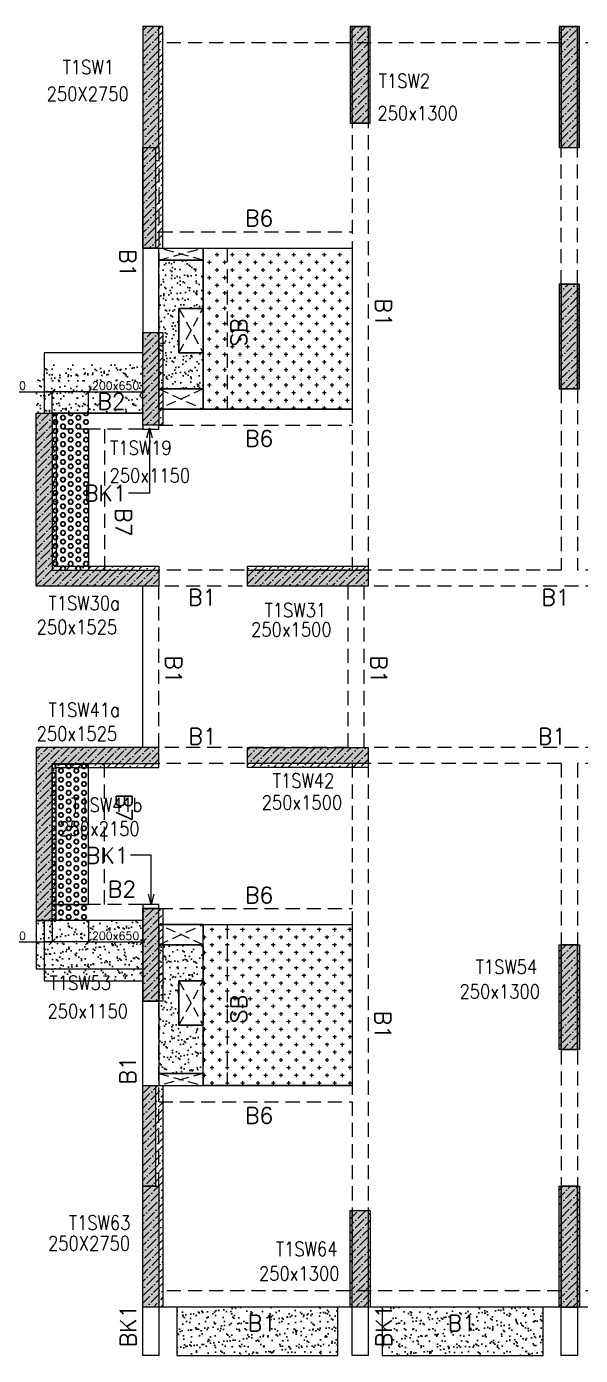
# Model space of a CAD drawing. Header units: millimetres. Extents: x 1078357 to 2594950, y -5122486 to -4636555.
# Drawn here: x 1105135 to 1112016, y -4672491 to -4655991 of the extents above; entities that cross this region are included whole.
import ezdxf

# ---------------------------------------------------------------- set-up
doc = ezdxf.new("R2010")
doc.units = ezdxf.units.MM
doc.header["$PDMODE"] = 35
for name, pattern in [('CONTINOUS', [0]), ('HIDDEN', [0.375, 0.25, -0.125]), ('New Retail block$0$CONTINOUS', [0])]:
    doc.linetypes.add(name, pattern=pattern)
doc.layers.get('0').update_dxf_attribs({"lineweight": 0})
doc.layers.get('Defpoints').update_dxf_attribs({"lineweight": 0})
for name, color, linetype in [('B-200x325', 201, 'HIDDEN'), ('B-200x400', 44, 'HIDDEN'), ('DROP SLAB', 8, 'Continuous'), ('S-BEAM', 3, 'HIDDEN'), ('S-BEAM NO.', 6, 'Continuous'), ('S-COLUM_STOP', 12, 'Continuous'), ('S-COLUMN', 1, 'Continuous'), ('S-CUTOUT', 8, 'HIDDEN'), ('S-SLAB-PROJECTION', 54, 'New Retail block$0$CONTINOUS'), ('SLAB FOLD', 8, 'Continuous')]:
    doc.layers.add(name, color=color, linetype=linetype)
for name, color, linetype, lineweight in [('COL. NO.', 30, 'Continuous', 25), ('COL. SIZE', 7, 'Continuous', 25), ('DIM', 9, 'Continuous', 25), ('HATCH', 8, 'Continuous', 30)]:
    doc.layers.add(name, color=color, linetype=linetype, lineweight=lineweight)
doc.styles.add('Roman', font='romans')
doc.styles.add('ROMANS', font='romans.shx', dxfattribs={"width": 0.85})
doc.dimstyles.new('HARESH', dxfattribs={"dimtxt": 150, "dimasz": 75, "dimexe": 0, "dimexo": 0, "dimgap": 25, "dimtad": 1, "dimdec": 0, "dimdsep": 46, "dimtxsty": 'Roman', "dimblk": 'OBLIQUE', "dimcen": 225, "dimdle": 25, "dimclrd": 2, "dimclre": 2, "dimclrt": 7, "dimadec": 8, "dimazin": 1, "dimtfac": 1, "dimtdec": 0, "dimtmove": 0, "dimatfit": 0, "dimfxl": 1, "dimlwd": -1, "dimlwe": -1, "dimarcsym": 0})
pattern_1 = [(45, (903512.135, -4613405.35), (33.67596, 123.478522), [158.75, -31.75, 0, -31.75])]
pattern_2 = [(45, (903512.135, -4613405.35), (33.67596, 123.478522), [158.75, -31.75, 0, -31.75])]
pattern_3 = [(37.47015413, (-3915054.63, 18699617.45), (-4.72361136, 146.8264517), [0, -115.824, 0, -129.54, 0, -123.825]), (7.4701541, (-3915054.63, 18699617.45), (134.9689868, 214.9772528), [0, -62.484, 0, -104.394, 0, -40.005]), (327.4701541, (-3915148.35, 18699617.5), (237.2979035, 0.3075449), [0, -38.1, 0, -137.16, 0, -179.07]), (317.4701541, (-3915148.35, 18699617.5), (229.1017424, 66.759465), [0, -19.05, 0, -89.916, 0, -102.87])]

# ---------------------------------------------------------------- blocks, each defined once
blk = doc.blocks.new('_Oblique')
at = {"color": 0, "linetype": 'ByBlock', "lineweight": -2}
blk.add_line((-0.5, -0.5), (0.5, 0.5), dxfattribs=at)
blk = doc.blocks.new('*D1383')
at = {"layer": 'Defpoints', "color": 0, "ltscale": 700, "transparency": 16777216}
for p in [(1105454, -4660525), (1105454, -4660791, 0), (1105904, -4660791, 0)]:
    blk.add_point(p, dxfattribs=at)
at = {"layer": 'DIM', "color": 2, "ltscale": 700, "transparency": 16777216}
for p, q in [((1104497, -4660525), (1105454, -4660525)), ((1105454, -4660525), (1105379, -4660525)), ((1105454, -4660791), (1105454, -4660525)), ((1105904, -4660525), (1105454, -4660525)), ((1105904, -4660525), (1105454, -4660525)), ((1105904, -4660791), (1105904, -4660525)), ((1105904, -4660525), (1105979, -4660525))]:
    blk.add_line(p, q, dxfattribs=at)
at = {"layer": 'DIM', "color": 2, "ltscale": 700, "transparency": 16777216, "xscale": 75, "yscale": 75, "zscale": 75}
blk.add_blockref('_Oblique', (1105454, -4660525), dxfattribs=at)
at = {"layer": 'DIM', "color": 2, "ltscale": 700, "transparency": 16777216, "xscale": 75, "yscale": 75, "zscale": 75, "rotation": 180}
blk.add_blockref('_Oblique', (1105904, -4660525), dxfattribs=at)
at = {"layer": 'DIM', "color": 7, "ltscale": 700, "transparency": 16777216, "insert": (1104834, -4660450), "char_height": 150, "attachment_point": 5, "style": 'Roman'}
blk.add_mtext('{\\H0.666667x;200x400}', dxfattribs=at)
blk = doc.blocks.new('*D1384')
at = {"layer": 'Defpoints', "color": 0, "ltscale": 700, "transparency": 16777216}
for p in [(1106579, -4660525), (1105904, -4660791), (1106579, -4660791, 0)]:
    blk.add_point(p, dxfattribs=at)
at = {"layer": 'DIM', "color": 2, "ltscale": 700, "transparency": 16777216}
for p, q in [((1105879, -4660525), (1106604, -4660525)), ((1105904, -4660791), (1105904, -4660525)), ((1106579, -4660791), (1106579, -4660525))]:
    blk.add_line(p, q, dxfattribs=at)
at = {"layer": 'DIM', "color": 2, "ltscale": 700, "transparency": 16777216, "xscale": 75, "yscale": 75, "zscale": 75, "rotation": 180}
blk.add_blockref('_Oblique', (1105904, -4660525), dxfattribs=at)
at = {"layer": 'DIM', "color": 2, "ltscale": 700, "transparency": 16777216, "xscale": 75, "yscale": 75, "zscale": 75}
blk.add_blockref('_Oblique', (1106579, -4660525), dxfattribs=at)
at = {"layer": 'DIM', "color": 7, "ltscale": 700, "transparency": 16777216, "insert": (1106241, -4660450), "char_height": 150, "attachment_point": 5, "style": 'Roman'}
blk.add_mtext('{\\H0.666667x;200x650}', dxfattribs=at)
blk = doc.blocks.new('*D1387')
at = {"layer": 'Defpoints', "color": 0, "ltscale": 700, "transparency": 16777216}
for p in [(1105454, -4667091, 0), (1105904, -4667091, 0), (1105454, -4667357)]:
    blk.add_point(p, dxfattribs=at)
at = {"layer": 'DIM', "color": 2, "ltscale": 700, "transparency": 16777216}
for p, q in [((1105454, -4667091), (1105454, -4667357)), ((1105904, -4667091), (1105904, -4667357)), ((1104497, -4667357), (1105454, -4667357)), ((1105454, -4667357), (1105379, -4667357)), ((1105904, -4667357), (1105454, -4667357)), ((1105904, -4667357), (1105454, -4667357)), ((1105904, -4667357), (1105979, -4667357))]:
    blk.add_line(p, q, dxfattribs=at)
at = {"layer": 'DIM', "color": 2, "ltscale": 700, "transparency": 16777216, "xscale": 75, "yscale": 75, "zscale": 75}
blk.add_blockref('_Oblique', (1105454, -4667357), dxfattribs=at)
at = {"layer": 'DIM', "color": 2, "ltscale": 700, "transparency": 16777216, "xscale": 75, "yscale": 75, "zscale": 75, "rotation": 180}
blk.add_blockref('_Oblique', (1105904, -4667357), dxfattribs=at)
at = {"layer": 'DIM', "color": 7, "ltscale": 700, "transparency": 16777216, "insert": (1104834, -4667282), "char_height": 150, "attachment_point": 5, "style": 'Roman'}
blk.add_mtext('{\\H0.666667x;200x400}', dxfattribs=at)
blk = doc.blocks.new('*D1388')
at = {"layer": 'Defpoints', "color": 0, "ltscale": 700, "transparency": 16777216}
for p in [(1105904, -4667091), (1106579, -4667091, 0), (1106579, -4667357)]:
    blk.add_point(p, dxfattribs=at)
at = {"layer": 'DIM', "color": 2, "ltscale": 700, "transparency": 16777216}
for p, q in [((1105904, -4667091), (1105904, -4667357)), ((1106579, -4667091), (1106579, -4667357)), ((1105879, -4667357), (1106604, -4667357))]:
    blk.add_line(p, q, dxfattribs=at)
at = {"layer": 'DIM', "color": 2, "ltscale": 700, "transparency": 16777216, "xscale": 75, "yscale": 75, "zscale": 75, "rotation": 180}
blk.add_blockref('_Oblique', (1105904, -4667357), dxfattribs=at)
at = {"layer": 'DIM', "color": 2, "ltscale": 700, "transparency": 16777216, "xscale": 75, "yscale": 75, "zscale": 75}
blk.add_blockref('_Oblique', (1106579, -4667357), dxfattribs=at)
at = {"layer": 'DIM', "color": 7, "ltscale": 700, "transparency": 16777216, "insert": (1106241, -4667282), "char_height": 150, "attachment_point": 5, "style": 'Roman'}
blk.add_mtext('{\\H0.666667x;200x650}', dxfattribs=at)

msp = doc.modelspace()

# ---------------------------------------------------------------- hatches: boundary and pattern name
at = {"layer": 'DROP SLAB'}
h = msp.add_hatch(dxfattribs=at)
h.set_pattern_fill('CROSS', color=8, scale=15, angle=180)
h.set_pattern_definition([(180, (1067042.99, -4435843.52), (-95.25, -95.25), [47.625, -142.875]), (270, (1067019.18, -4435819.71), (95.25, -95.25), [47.625, -142.875])])
h.paths.add_polyline_path([(1107328.4, -4658741.3), (1109178.3, -4658741.4), (1109178.3, -4660741.2), (1107328.4, -4660741.1)])
h = msp.add_hatch(dxfattribs=at)
h.set_pattern_fill('CROSS', color=8, scale=15, angle=0.03079)
h.set_pattern_definition([(180.03079016, (-13130085.53, 56221907.105), (-95.19879988, -95.30117261), [47.625, -142.875]), (270.03079016, (-13130109.35, 56221930.905), (95.30117261, -95.19879988), [47.625, -142.875])])
h.paths.add_polyline_path([(1107328.4, -4667141.1), (1109178.3, -4667141.1), (1109178.3, -4669140.9), (1107328.4, -4669140.9)])
at = {"layer": 'HATCH'}
h = msp.add_hatch(dxfattribs=at)
h.set_pattern_fill('AR-SAND', color=8, scale=3, angle=179.97015)
h.set_pattern_definition(pattern_3)
h.paths.add_polyline_path([(1106778.3, -4658891.2), (1107328.3, -4658891.2), (1107328.3, -4659491.2), (1107028.4, -4659491.2), (1107028.4, -4660041.2), (1107328.3, -4660041.1), (1107328.3, -4660491.2), (1106778.4, -4660491.2)])
h = msp.add_hatch(dxfattribs=at)
h.set_pattern_fill('AR-SAND', color=8, scale=3, angle=179.97015)
h.set_pattern_definition([(37.4701541, (-2817829.91, 14015598.26), (-4.72361136, 146.8264517), [0, -115.824, 0, -129.54, 0, -123.825]), (7.4701541, (-2817829.91, 14015598.26), (134.9689868, 214.9772528), [0, -62.484, 0, -104.394, 0, -40.005]), (327.4701541, (-2817923.64, 14015598.31), (237.2979035, 0.3075449), [0, -38.1, 0, -137.16, 0, -179.07]), (317.4701541, (-2817923.64, 14015598.3), (229.1017424, 66.759465), [0, -19.05, 0, -89.916, 0, -102.87])])
h.paths.add_polyline_path([(1106578.3, -4660191.2), (1105253.4, -4660191.2), (1105253.4, -4660791.2), (1106578.3, -4660791.2)])
at = {"layer": 'HATCH', "ltscale": 1000}
h = msp.add_hatch(dxfattribs=at)
h.set_pattern_fill('HEX', color=8, scale=10, angle=180)
h.set_pattern_definition([(180, (2206503.235, -9158005.36), (-7e-15, -54.99261315), [31.75, -63.5]), (300, (2206503.235, -9158005.36), (47.625, 27.4963066), [31.75, -63.5]), (240, (2206471.485, -9158005.36), (47.625, -27.4963066), [31.75, -63.5])])
h.paths.add_polyline_path([(1105903.5, -4662730.5), (1105453.5, -4662730.5), (1105453.5, -4660791.2), (1105903.5, -4660791.2)])
h = msp.add_hatch(dxfattribs=at)
h.set_pattern_fill('HEX', color=8, scale=10, angle=180)
h.set_pattern_definition([(180, (-1085170.91, 4894052.203), (-7e-15, -54.99261315), [31.75, -63.5]), (300, (-1085170.91, 4894052.203), (47.625, 27.49630658), [31.75, -63.5]), (240, (-1085202.66, 4894052.203), (47.625, -27.49630658), [31.75, -63.5])])
h.paths.add_polyline_path([(1105903.5, -4665151.8), (1105453.5, -4665151.8), (1105453.5, -4667091), (1105903.5, -4667091)])
at = {"layer": 'HATCH'}
h = msp.add_hatch(dxfattribs=at)
h.set_pattern_fill('AR-SAND', color=8, scale=3, angle=179.97015)
h.set_pattern_definition([(37.4701541, (-2819054.91, 14015598.26), (-4.72361136, 146.8264517), [0, -115.824, 0, -129.54, 0, -123.825]), (7.4701541, (-2819054.91, 14015598.26), (134.9689868, 214.9772528), [0, -62.484, 0, -104.394, 0, -40.005]), (327.4701541, (-2819148.64, 14015598.31), (237.2979035, 0.3075449), [0, -38.1, 0, -137.16, 0, -179.07]), (317.4701541, (-2819148.64, 14015598.3), (229.1017424, 66.759465), [0, -19.05, 0, -89.916, 0, -102.87])])
h.paths.add_polyline_path([(1106578.3, -4667091), (1105253.4, -4667091), (1105253.4, -4667691.2), (1106578.3, -4667691.2)])
h = msp.add_hatch(dxfattribs=at)
h.set_pattern_fill('AR-SAND', color=8, scale=3, angle=179.97015)
h.set_pattern_definition([(37.4701541, (-2819054.59, 14015598.24), (-4.72361136, 146.8264517), [0, -115.824, 0, -129.54, 0, -123.825]), (7.4701541, (-2819054.59, 14015598.24), (134.9689868, 214.9772528), [0, -62.484, 0, -104.394, 0, -40.005]), (327.4701541, (-2819148.32, 14015598.29), (237.2979035, 0.3075449), [0, -38.1, 0, -137.16, 0, -179.07]), (317.4701541, (-2819148.32, 14015598.3), (229.1017424, 66.759465), [0, -19.05, 0, -89.916, 0, -102.87])])
h.paths.add_polyline_path([(1106578.7, -4667091.1), (1105353.4, -4667091.1), (1105353.4, -4667841.1), (1106578.7, -4667841.1)])
h = msp.add_hatch(dxfattribs=at)
h.set_pattern_fill('AR-SAND', color=8, scale=3, angle=180.02985)
h.set_pattern_definition(pattern_3)
h.paths.add_polyline_path([(1106778.3, -4668991.2), (1107328.3, -4668991.2), (1107328.3, -4668391.1), (1107028.4, -4668391.1), (1107028.4, -4667841.2), (1107328.3, -4667841.2), (1107328.3, -4667391.2), (1106778.4, -4667391.2)])
h = msp.add_hatch(dxfattribs=at)
h.set_pattern_fill('AR-SAND', color=8, scale=3, angle=179.97015)
h.set_pattern_definition([(37.47015413, (-3908529.63, 18699617.45), (-4.72361136, 146.8264517), [0, -115.824, 0, -129.54, 0, -123.825]), (7.4701541, (-3908529.63, 18699617.45), (134.9689868, 214.9772528), [0, -62.484, 0, -104.394, 0, -40.005]), (327.4701541, (-3908623.35, 18699617.5), (237.2979035, 0.3075449), [0, -38.1, 0, -137.16, 0, -179.07]), (317.4701541, (-3908623.35, 18699617.5), (229.1017424, 66.759465), [0, -19.05, 0, -89.916, 0, -102.87])])
h.paths.add_polyline_path([(1109003.3, -4671891.2), (1107003.3, -4671891.2), (1107003.3, -4672491.2), (1109003.3, -4672491.2)])
h = msp.add_hatch(dxfattribs=at)
h.set_pattern_fill('AR-SAND', color=8, scale=3, angle=179.97015)
h.set_pattern_definition([(37.47015413, (-3911079.63, 18699617.45), (-4.72361136, 146.8264517), [0, -115.824, 0, -129.54, 0, -123.825]), (7.4701541, (-3911079.63, 18699617.45), (134.9689868, 214.9772528), [0, -62.484, 0, -104.394, 0, -40.005]), (327.4701541, (-3911173.35, 18699617.5), (237.2979035, 0.3075449), [0, -38.1, 0, -137.16, 0, -179.07]), (317.4701541, (-3911173.35, 18699617.5), (229.1017424, 66.759465), [0, -19.05, 0, -89.916, 0, -102.87])])
h.paths.add_polyline_path([(1111553.3, -4671891.2), (1109553.3, -4671891.2), (1109553.3, -4672491.2), (1111553.3, -4672491.2)])
at = {"layer": 'S-COLUM_STOP', "lineweight": 25, "extrusion": (1.00316e-06, 2.11765e-11, 1)}
h = msp.add_hatch(dxfattribs=at)
h.set_pattern_fill('ANSI36', color=8, scale=20)
h.set_pattern_definition([(45, (903512.135, -4613405.35), (33.67596, 123.478522), [158.75, -31.75, 0, -31.75])])
h.paths.add_polyline_path([(1106828.5, -4655991.2), (1106578.5, -4655991.2), (1106578.5, -4658741.4), (1106828.5, -4658741.4)])
at = {"layer": 'S-COLUM_STOP', "lineweight": 25}
h = msp.add_hatch(dxfattribs=at)
h.set_pattern_fill('ANSI36', color=8, scale=20)
h.set_pattern_definition(pattern_2)
h.paths.add_polyline_path([(1109153.5, -4657191.3), (1109403.5, -4657191.3), (1109403.5, -4655991.2), (1109153.5, -4655991.2)])
h = msp.add_hatch(dxfattribs=at)
h.set_pattern_fill('ANSI36', color=8, scale=20)
h.set_pattern_definition(pattern_2)
h.paths.add_polyline_path([(1111753.5, -4657491.2), (1112003.5, -4657491.2), (1112003.5, -4655991.2), (1111753.5, -4655991.2)])
h = msp.add_hatch(dxfattribs=at)
h.set_pattern_fill('ANSI36', color=8, scale=20)
h.set_pattern_definition(pattern_2)
h.paths.add_polyline_path([(1111753.6, -4660491.2), (1112003.6, -4660491.2), (1112003.6, -4659191.2), (1111753.6, -4659191.2)])
h = msp.add_hatch(dxfattribs=at)
h.set_pattern_fill('ANSI36', color=8, scale=20)
h.set_pattern_definition(pattern_2)
h.paths.add_polyline_path([(1106578.5, -4659791.2), (1106828.5, -4659791.2), (1106828.5, -4660941.2), (1106578.5, -4660941.2)])
at = {"layer": 'S-COLUM_STOP', "lineweight": 25, "extrusion": (1.00316e-06, 1.91639e-11, 1)}
h = msp.add_hatch(dxfattribs=at)
h.set_pattern_fill('ANSI36', color=8, scale=20)
h.set_pattern_definition(pattern_1)
h.paths.add_polyline_path([(1105503.5, -4662691.2), (1106778.6, -4662691.2), (1106778.6, -4662941.2), (1105253.6, -4662941.2), (1105253.6, -4660791.2), (1105503.5, -4660791.2)])
at = {"layer": 'S-COLUM_STOP', "lineweight": 25}
h = msp.add_hatch(dxfattribs=at)
h.set_pattern_fill('ANSI36', color=8, scale=20)
h.set_pattern_definition(pattern_2)
h.paths.add_polyline_path([(1107878.5, -4662691.2), (1109378.5, -4662691.2), (1109378.6, -4662941.2), (1107878.6, -4662941.2)])
at = {"layer": 'S-COLUM_STOP', "lineweight": 25, "extrusion": (1.00316e-06, -1.91639e-11, 1)}
h = msp.add_hatch(dxfattribs=at)
h.set_pattern_fill('ANSI36', color=8, scale=20)
h.set_pattern_definition(pattern_1)
h.paths.add_polyline_path([(1105503.5, -4665191.2), (1106778.6, -4665191.2), (1106778.6, -4664941.2), (1105253.6, -4664941.2), (1105253.6, -4667091.2), (1105503.5, -4667091.2)])
at = {"layer": 'S-COLUM_STOP', "lineweight": 25}
h = msp.add_hatch(dxfattribs=at)
h.set_pattern_fill('ANSI36', color=8, scale=20)
h.set_pattern_definition(pattern_2)
h.paths.add_polyline_path([(1107878.6, -4664941.2), (1109378.6, -4664941.2), (1109378.5, -4665191.2), (1107878.5, -4665191.2)])
h = msp.add_hatch(dxfattribs=at)
h.set_pattern_fill('ANSI36', color=8, scale=20)
h.set_pattern_definition(pattern_2)
h.paths.add_polyline_path([(1106578.5, -4666941.2), (1106828.5, -4666941.2), (1106828.5, -4668091.2), (1106578.5, -4668091.2)])
h = msp.add_hatch(dxfattribs=at)
h.set_pattern_fill('ANSI36', color=8, scale=20)
h.set_pattern_definition(pattern_2)
h.paths.add_polyline_path([(1111753.6, -4667391.2), (1112003.6, -4667391.2), (1112003.6, -4668691.2), (1111753.6, -4668691.2)])
at = {"layer": 'S-COLUM_STOP', "lineweight": 25, "extrusion": (1.00316e-06, -2.11765e-11, 1)}
h = msp.add_hatch(dxfattribs=at)
h.set_pattern_fill('ANSI36', color=8, scale=20)
h.set_pattern_definition(pattern_1)
h.paths.add_polyline_path([(1106828.5, -4671891.2), (1106578.5, -4671891.2), (1106578.5, -4669141), (1106828.5, -4669141)])
at = {"layer": 'S-COLUM_STOP', "lineweight": 25}
h = msp.add_hatch(dxfattribs=at)
h.set_pattern_fill('ANSI36', color=8, scale=20)
h.set_pattern_definition(pattern_2)
h.paths.add_polyline_path([(1111753.5, -4670391.2), (1112003.5, -4670391.2), (1112003.5, -4671891.2), (1111753.5, -4671891.2)])
h = msp.add_hatch(dxfattribs=at)
h.set_pattern_fill('ANSI36', color=8, scale=20)
h.set_pattern_definition(pattern_2)
h.paths.add_polyline_path([(1109403.5, -4670691.2), (1109403.5, -4671891.2), (1109153.5, -4671891.2), (1109153.5, -4670691.2)])
at = {"layer": 'S-COLUMN', "lineweight": 25, "extrusion": (1.00316e-06, 1.91639e-11, 1)}
h = msp.add_hatch(color=1, dxfattribs=at)
h.dxf.hatch_style = 1
h.paths.add_polyline_path([(1106778.5, -4655991.2), (1106578.5, -4655991.2), (1106578.5, -4657491.2), (1106778.5, -4657491.2)])
at = {"layer": 'S-COLUMN', "lineweight": 25}
h = msp.add_hatch(color=1, dxfattribs=at)
h.dxf.hatch_style = 1
h.paths.add_polyline_path([(1109178.5, -4657191.3), (1109378.5, -4657191.3), (1109378.5, -4655991.2), (1109178.5, -4655991.2)])
at = {"layer": 'S-COLUMN', "lineweight": 25, "extrusion": (1.00316e-06, 1.91639e-11, 1)}
h = msp.add_hatch(color=1, dxfattribs=at)
h.dxf.hatch_style = 1
h.paths.add_polyline_path([(1111978.5, -4655991.2), (1111778.5, -4655991.2), (1111778.5, -4657491.2), (1111978.5, -4657491.2)])
at = {"layer": 'S-COLUMN', "lineweight": 25, "extrusion": (1.00316e-06, -2.11765e-11, 1)}
h = msp.add_hatch(color=1, dxfattribs=at)
h.dxf.hatch_style = 1
h.paths.add_polyline_path([(1106738.5, -4658741.4), (1106578.5, -4658741.4), (1106578.5, -4657491.2), (1106738.5, -4657491.2)])
at = {"layer": 'S-COLUMN', "lineweight": 25, "extrusion": (-1.00316e-06, 2.11765e-11, 1)}
h = msp.add_hatch(color=1, dxfattribs=at)
h.dxf.hatch_style = 1
h.paths.add_polyline_path([(1111778.5, -4660491.2), (1111978.5, -4660491.2), (1111978.5, -4659191.2), (1111778.5, -4659191.2)])
at = {"layer": 'S-COLUMN', "lineweight": 25, "extrusion": (1.00316e-06, 1.91639e-11, 1)}
h = msp.add_hatch(color=1, dxfattribs=at)
h.dxf.hatch_style = 1
h.paths.add_polyline_path([(1111978.5, -4660491.2), (1111778.5, -4660491.2), (1111778.5, -4659191.2), (1111978.5, -4659191.2)])
h = msp.add_hatch(color=1, dxfattribs=at)
h.dxf.hatch_style = 1
h.paths.add_polyline_path([(1106778.5, -4660941.2), (1106578.5, -4660941.2), (1106578.5, -4659791.2), (1106778.5, -4659791.2)])
h = msp.add_hatch(color=1, dxfattribs=at)
h.dxf.hatch_style = 1
h.paths.add_polyline_path([(1105453.5, -4662741.2), (1106778.5, -4662741.2), (1106778.5, -4662941.2), (1105253.5, -4662941.2), (1105253.5, -4660791.2), (1105453.5, -4660791.2)])
at = {"layer": 'S-COLUMN', "lineweight": 25}
h = msp.add_hatch(color=1, dxfattribs=at)
h.dxf.hatch_style = 1
h.paths.add_polyline_path([(1107878.5, -4662741.2), (1109378.5, -4662741.2), (1109378.5, -4662941.2), (1107878.5, -4662941.2)])
at = {"layer": 'S-COLUMN', "lineweight": 25, "extrusion": (1.00316e-06, -2.11765e-11, 1)}
h = msp.add_hatch(color=1, dxfattribs=at)
h.dxf.hatch_style = 1
h.paths.add_polyline_path([(1105453.5, -4665141.2), (1106778.5, -4665141.2), (1106778.5, -4664941.2), (1105253.5, -4664941.2), (1105253.5, -4667091.2), (1105453.5, -4667091.2)])
at = {"layer": 'S-COLUMN', "lineweight": 25}
h = msp.add_hatch(color=1, dxfattribs=at)
h.dxf.hatch_style = 1
h.paths.add_polyline_path([(1107878.5, -4664941.2), (1109378.5, -4664941.2), (1109378.5, -4665141.2), (1107878.5, -4665141.2)])
at = {"layer": 'S-COLUMN', "lineweight": 25, "extrusion": (1.00316e-06, -2.11765e-11, 1)}
h = msp.add_hatch(color=1, dxfattribs=at)
h.dxf.hatch_style = 1
h.paths.add_polyline_path([(1106778.5, -4666941.2), (1106578.5, -4666941.2), (1106578.5, -4668091.2), (1106778.5, -4668091.2)])
h = msp.add_hatch(color=1, dxfattribs=at)
h.dxf.hatch_style = 1
h.paths.add_polyline_path([(1111978.5, -4667391.2), (1111778.5, -4667391.2), (1111778.5, -4668691.2), (1111978.5, -4668691.2)])
at = {"layer": 'S-COLUMN', "lineweight": 25, "extrusion": (-1.00316e-06, -1.91639e-11, 1)}
h = msp.add_hatch(color=1, dxfattribs=at)
h.dxf.hatch_style = 1
h.paths.add_polyline_path([(1111778.5, -4667391.2), (1111978.5, -4667391.2), (1111978.5, -4668691.2), (1111778.5, -4668691.2)])
at = {"layer": 'S-COLUMN', "lineweight": 25, "extrusion": (1.00316e-06, -2.11765e-11, 1)}
h = msp.add_hatch(color=1, dxfattribs=at)
h.dxf.hatch_style = 1
h.paths.add_polyline_path([(1106738.5, -4670391.2), (1106578.5, -4670391.2), (1106578.6, -4669141), (1106738.6, -4669141)])
h = msp.add_hatch(color=1, dxfattribs=at)
h.dxf.hatch_style = 1
h.paths.add_polyline_path([(1106778.5, -4671891.2), (1106578.5, -4671891.2), (1106578.5, -4670391.2), (1106778.5, -4670391.2)])
at = {"layer": 'S-COLUMN', "lineweight": 25, "extrusion": (-1.00316e-06, -1.91639e-11, 1)}
h = msp.add_hatch(color=1, dxfattribs=at)
h.dxf.hatch_style = 1
h.paths.add_polyline_path([(1111778.5, -4671891.2), (1111978.5, -4671891.2), (1111978.5, -4670391.2), (1111778.5, -4670391.2)])
at = {"layer": 'S-COLUMN', "lineweight": 25, "extrusion": (1.00316e-06, -2.11765e-11, 1)}
h = msp.add_hatch(color=1, dxfattribs=at)
h.dxf.hatch_style = 1
h.paths.add_polyline_path([(1111978.5, -4671891.2), (1111778.5, -4671891.2), (1111778.5, -4670391.2), (1111978.5, -4670391.2)])
at = {"layer": 'S-COLUMN', "lineweight": 25}
h = msp.add_hatch(color=1, dxfattribs=at)
h.dxf.hatch_style = 1
h.paths.add_polyline_path([(1109378.5, -4670691.2), (1109378.5, -4671891.2), (1109178.5, -4671891.2), (1109178.5, -4670691.2)])

# ---------------------------------------------------------------- linework, layer by layer
at = {"layer": 'B-200x400', "linetype": 'ByBlock', "ltscale": 500}
for p, q in [((1105903.5, -4660791.2, 0), (1105453.5, -4660791.2, 0)), ((1105903.5, -4667091.2, 0), (1105453.5, -4667091.2, 0))]:
    msp.add_line(p, q, dxfattribs=at)
at = {"layer": 'B-200x400', "linetype": 'HIDDEN', "ltscale": 500}
for p, q in [((1105903.5, -4660991.2, 0), (1105453.5, -4660991.2, 0)), ((1105903.5, -4666891.2, 0), (1105453.5, -4666891.2, 0))]:
    msp.add_line(p, q, dxfattribs=at)
at = {"layer": 'DROP SLAB', "color": 3, "linetype": 'CONTINOUS', "ltscale": 500, "elevation": 0}
for points in [[(1106778.3, -4658741.4), (1107328.4, -4658741.4), (1107328.4, -4658891.2), (1106778.3, -4658891.2)], [(1107028.4, -4659491.2), (1107328.3, -4659491.2), (1107328.3, -4660041.1), (1107028.4, -4660041.1)], [(1106778.5, -4660491.2), (1107328.3, -4660491.2), (1107328.3, -4660741.1), (1106778.5, -4660741.1)], [(1106778.5, -4667391.2), (1107328.3, -4667391.2), (1107328.3, -4667141.2), (1106778.5, -4667141.2)], [(1107328.4, -4667141.1), (1109178.3, -4667141.1), (1109178.3, -4669140.9), (1107328.4, -4669140.9)], [(1107028.4, -4668391.2), (1107328.3, -4668391.2), (1107328.3, -4667841.2), (1107028.4, -4667841.2)], [(1106778.3, -4669140.9), (1107328.4, -4669140.9), (1107328.4, -4668991.2), (1106778.3, -4668991.2)]]:
    msp.add_lwpolyline(points, close=True, dxfattribs=at)
msp.add_lwpolyline([(1109178.3, -4658782.7), (1109178.3, -4660741.2), (1107328.4, -4660741.2), (1107328.4, -4658741.4), (1109178.3, -4658741.4)], dxfattribs=at)
at = {"layer": 'S-BEAM', "linetype": 'HIDDEN', "ltscale": 700}
for p, q in [((1111778.3, -4656191.2, 0), (1106778.3, -4656191.2, 0)), ((1109178.3, -4656291.2, 0), (1109178.3, -4658741.4, 0)), ((1109378.3, -4656291.2, 0), (1109378.3, -4662741.1, 0)), ((1116978.3, -4656191.2, 0), (1111978.3, -4656191.2, 0)), ((1106778.3, -4657491.1, 0), (1106778.3, -4659991.2, 0)), ((1111778.3, -4659191.1, 0), (1111778.3, -4657491.1, 0)), ((1111978.3, -4659191.1, 0), (1111978.3, -4657491.1, 0)), ((1107328.2, -4658741.6, 0), (1107328.2, -4660741.4, 0)), ((1107628.2, -4658741.6, 0), (1107628.2, -4660741.4, 0)), ((1111778.3, -4660491.2, 0), (1111778.3, -4662741.1, 0)), ((1111978.3, -4660491.2, 0), (1111978.3, -4662741.1, 0)), ((1109178.3, -4660741.2, 0), (1109178.3, -4662741.1, 0)), ((1106578.3, -4660991.2, 0), (1105903.5, -4660991.2, 0)), ((1111778.3, -4662741.1, 0), (1106778.3, -4662741.1, 0)), ((1116978.3, -4662741.1, 0), (1111978.3, -4662741.1, 0)), ((1109128.4, -4662941.1, 0), (1106778.3, -4662941.1, 0)), ((1106778.4, -4664941.1, 0), (1106778.4, -4662941.1, 0)), ((1109128.3, -4664941.1, 0), (1109128.4, -4662941.1, 0)), ((1109328.3, -4664941.1, 0), (1109328.4, -4662941.1, 0)), ((1116978.3, -4662941.1, 0), (1109378.4, -4662941.2, 0)), ((1109128.3, -4664941.2, 0), (1106778.3, -4664941.2, 0)), ((1116978.3, -4664941.2, 0), (1109428.3, -4664941.2, 0)), ((1111778.3, -4665141.2, 0), (1106778.3, -4665141.2, 0)), ((1109178.3, -4665141.2, 0), (1109178.3, -4671591.1, 0)), ((1109378.3, -4665141.2, 0), (1109378.3, -4671591.1, 0)), ((1111778.3, -4665141.2, 0), (1111778.3, -4667391.1, 0)), ((1116978.3, -4665141.2, 0), (1111978.3, -4665141.2, 0)), ((1111978.3, -4665141.2, 0), (1111978.3, -4667391.1, 0)), ((1106578.3, -4666891.2, 0), (1105903.5, -4666891.2, 0)), ((1107328.2, -4667141.5, 0), (1107328.2, -4669141.2, 0)), ((1107628.2, -4667141.5, 0), (1107628.2, -4669141.2, 0)), ((1111778.3, -4667391.1, 0), (1111778.3, -4670391.1, 0)), ((1111978.3, -4667391.1, 0), (1111978.3, -4670391.1, 0)), ((1106778.3, -4670391.1, 0), (1106778.3, -4668091.1, 0)), ((1111778.3, -4671691.1, 0), (1106778.3, -4671691.1, 0)), ((1116978.3, -4671691.1, 0), (1111978.3, -4671691.1, 0))]:
    msp.add_line(p, q, dxfattribs=at)
at = {"layer": 'S-BEAM', "linetype": 'CONTINOUS', "ltscale": 700}
for p, q in [((1106578.3, -4657491.1, 0), (1106578.3, -4659991.2, 0)), ((1106578.3, -4660791.2, 0), (1105903.5, -4660791.2, 0)), ((1106578.3, -4660941.2, 0), (1106578.3, -4660991.2, 0)), ((1106578.4, -4664941.1, 0), (1106578.4, -4662941.1, 0)), ((1106578.3, -4667091.2, 0), (1105903.5, -4667091.2, 0)), ((1106578.3, -4670391.1, 0), (1106578.3, -4668091.1, 0)), ((1106578.3, -4672491.2, 0), (1106578.3, -4671891.2, 0)), ((1111778.3, -4671891.1, 0), (1106778.3, -4671891.1, 0)), ((1106778.3, -4671891.2, 0), (1106778.3, -4672491.2, 0)), ((1109178.3, -4672491.2, 0), (1109178.3, -4671891.2, 0)), ((1109378.3, -4671891.2, 0), (1109378.3, -4672491.2, 0)), ((1111778.3, -4672491.1, 0), (1111778.3, -4671891.1, 0)), ((1116978.3, -4671891.1, 0), (1111978.3, -4671891.1, 0)), ((1111978.3, -4671891.1, 0), (1111978.3, -4672491.1, 0)), ((1106778.3, -4672491.2, 0), (1106578.3, -4672491.2, 0)), ((1109378.3, -4672491.2, 0), (1109178.3, -4672491.2, 0)), ((1111978.3, -4672491.1, 0), (1111778.3, -4672491.1, 0))]:
    msp.add_line(p, q, dxfattribs=at)
at = {"layer": 'S-BEAM', "ltscale": 700}
for p, q in [((1106778.3, -4658541.4, 0), (1109178.3, -4658541.4, 0)), ((1106578.3, -4659791.2, 0), (1106579.1, -4659791.2, 0)), ((1106578.3, -4659991.2, 0), (1106578.3, -4659991.2, 0)), ((1106103.5, -4660991.2, 0), (1106103.5, -4662741.2, 0)), ((1106778.5, -4660941.2, 0), (1109178.3, -4660941.2, 0)), ((1106103.5, -4666891.2, 0), (1106103.5, -4665141.2, 0)), ((1106778.5, -4666941.1, 0), (1109178.3, -4666941.1, 0)), ((1106578.3, -4667891.1, 0), (1106578.3, -4667891.1, 0)), ((1106578.3, -4668091.1, 0), (1106579.1, -4668091.1, 0)), ((1106778.3, -4669340.9, 0), (1109178.3, -4669340.9, 0))]:
    msp.add_line(p, q, dxfattribs=at)
at = {"layer": 'S-BEAM', "linetype": 'Continuous', "ltscale": 700}
for p, q in [((1106778.3, -4658741.4, 0), (1109178.3, -4658741.4, 0)), ((1109178.3, -4658741.4, 0), (1109178.3, -4660741.2, 0)), ((1106778.5, -4660741.2, 0), (1109178.3, -4660741.2, 0)), ((1105903.5, -4660991.2, 0), (1105903.5, -4662730.5, 0)), ((1105903.5, -4666891.2, 0), (1105903.5, -4665151.8, 0)), ((1106778.5, -4667141.1, 0), (1109178.3, -4667141.1, 0)), ((1106778.3, -4669140.9, 0), (1109178.3, -4669140.9, 0))]:
    msp.add_line(p, q, dxfattribs=at)
at = {"layer": 'S-BEAM', "linetype": 'Continuous', "ltscale": 700, "elevation": 0}
for points in [[(1106778.3, -4660941.2), (1106578.3, -4660941.2), (1106578.3, -4660991.4), (1106778.3, -4660991.4)], [(1106778.4, -4666890.8), (1106578.4, -4666890.8), (1106578.4, -4666941), (1106778.4, -4666941)]]:
    msp.add_lwpolyline(points, close=True, dxfattribs=at)
at = {"layer": 'S-COLUM_STOP', "lineweight": 25, "extrusion": (1.00316e-06, 2.11765e-11, 1), "elevation": 1.1}
msp.add_lwpolyline([(1106828.5, -4655991.2), (1106578.5, -4655991.2), (1106578.5, -4658741.4), (1106828.5, -4658741.4)], close=True, dxfattribs=at)
at = {"layer": 'S-COLUM_STOP', "lineweight": 25, "elevation": 0}
for points in [[(1109153.5, -4657191.3), (1109403.5, -4657191.3), (1109403.5, -4655991.2), (1109153.5, -4655991.2)], [(1111753.5, -4657491.2), (1112003.5, -4657491.2), (1112003.5, -4655991.2), (1111753.5, -4655991.2)], [(1111753.5, -4660491.2), (1112003.5, -4660491.2), (1112003.5, -4659191.2), (1111753.5, -4659191.2)], [(1106578.5, -4659791.2), (1106828.5, -4659791.2), (1106828.5, -4660941.2), (1106578.5, -4660941.2)], [(1107878.5, -4662691.2), (1109378.5, -4662691.2), (1109378.5, -4662941.2), (1107878.5, -4662941.2)], [(1107878.5, -4664941.2), (1109378.5, -4664941.2), (1109378.5, -4665191.2), (1107878.5, -4665191.2)], [(1106578.5, -4666941.2), (1106828.5, -4666941.2), (1106828.5, -4668091.2), (1106578.5, -4668091.2)], [(1111753.5, -4667391.2), (1112003.5, -4667391.2), (1112003.5, -4668691.2), (1111753.5, -4668691.2)], [(1111753.5, -4670391.2), (1112003.5, -4670391.2), (1112003.5, -4671891.2), (1111753.5, -4671891.2)], [(1109153.5, -4670691.2), (1109403.5, -4670691.2), (1109403.5, -4671891.2), (1109153.5, -4671891.2)]]:
    msp.add_lwpolyline(points, close=True, dxfattribs=at)
at = {"layer": 'S-COLUM_STOP', "lineweight": 25, "extrusion": (1.00316e-06, 1.91639e-11, 1), "elevation": 1.1}
msp.add_lwpolyline([(1105503.5, -4662691.2), (1106778.5, -4662691.2), (1106778.5, -4662941.2), (1105253.5, -4662941.2), (1105253.5, -4660791.2), (1105503.5, -4660791.2), (1105503.5, -4662641.2)], close=True, dxfattribs=at)
at = {"layer": 'S-COLUM_STOP', "lineweight": 25, "extrusion": (1.00316e-06, -1.91639e-11, 1), "elevation": 1.1}
msp.add_lwpolyline([(1105553.5, -4665191.2), (1106778.5, -4665191.2), (1106778.5, -4664941.2), (1105253.5, -4664941.2), (1105253.5, -4667091.2), (1105503.5, -4667091.2), (1105503.5, -4665191.2)], close=True, dxfattribs=at)
at = {"layer": 'S-COLUM_STOP', "lineweight": 25, "extrusion": (1.00316e-06, -2.11765e-11, 1), "elevation": 1.1}
msp.add_lwpolyline([(1106828.5, -4671891.2), (1106578.5, -4671891.2), (1106578.5, -4669141), (1106828.5, -4669141)], close=True, dxfattribs=at)
at = {"layer": 'S-COLUMN', "color": 1, "lineweight": 25, "extrusion": (1.00316e-06, 1.91639e-11, 1), "elevation": 1.1}
for points in [[(1106778.5, -4655991.2), (1106578.5, -4655991.2), (1106578.5, -4657491.2), (1106778.5, -4657491.2)], [(1111978.5, -4655991.2), (1111778.5, -4655991.2), (1111778.5, -4657491.2), (1111978.5, -4657491.2)], [(1111978.5, -4660491.2), (1111778.5, -4660491.2), (1111778.5, -4659191.2), (1111978.5, -4659191.2)], [(1106778.5, -4660941.2), (1106578.5, -4660941.2), (1106578.5, -4659791.2), (1106778.5, -4659791.2)]]:
    msp.add_lwpolyline(points, close=True, dxfattribs=at)
at = {"layer": 'S-COLUMN', "color": 1, "lineweight": 25, "elevation": 0}
for points in [[(1109178.5, -4655991.2), (1109378.5, -4655991.2), (1109378.5, -4657191.3), (1109178.5, -4657191.3)], [(1107878.5, -4662741.2), (1109378.5, -4662741.2), (1109378.5, -4662941.2), (1107878.5, -4662941.2)], [(1107878.5, -4664941.2), (1109378.5, -4664941.2), (1109378.5, -4665141.2), (1107878.5, -4665141.2)], [(1109178.5, -4670691.2), (1109378.5, -4670691.2), (1109378.5, -4671891.2), (1109178.5, -4671891.2)]]:
    msp.add_lwpolyline(points, close=True, dxfattribs=at)
at = {"layer": 'S-COLUMN', "color": 1, "lineweight": 25, "extrusion": (-1.00316e-06, 2.11765e-11, 1), "elevation": -1.1}
msp.add_lwpolyline([(1111778.5, -4657491.2), (1111778.5, -4655991.2), (1111978.5, -4655991.2), (1111978.5, -4657491.2)], dxfattribs=at)
at = {"layer": 'S-COLUMN', "color": 1, "lineweight": 25, "extrusion": (1.00316e-06, -2.11765e-11, 1), "elevation": 1.1}
for points in [[(1106738.5, -4658741.4), (1106578.5, -4658741.4), (1106578.5, -4657491.2), (1106738.5, -4657491.2)], [(1106778.5, -4666941.2), (1106578.5, -4666941.2), (1106578.5, -4668091.2), (1106778.5, -4668091.2)], [(1111978.5, -4667391.2), (1111778.5, -4667391.2), (1111778.5, -4668691.2), (1111978.5, -4668691.2)], [(1106738.5, -4670391.2), (1106578.5, -4670391.2), (1106578.6, -4669141), (1106738.6, -4669141)], [(1106778.5, -4671891.2), (1106578.5, -4671891.2), (1106578.5, -4670391.2), (1106778.5, -4670391.2)], [(1111978.5, -4671891.2), (1111778.5, -4671891.2), (1111778.5, -4670391.2), (1111978.5, -4670391.2)]]:
    msp.add_lwpolyline(points, close=True, dxfattribs=at)
at = {"layer": 'S-COLUMN', "color": 1, "lineweight": 25, "extrusion": (-1.00316e-06, 2.11765e-11, 1), "elevation": -1.1}
msp.add_lwpolyline([(1111778.5, -4660491.2), (1111978.5, -4660491.2), (1111978.5, -4659191.2), (1111778.5, -4659191.2)], close=True, dxfattribs=at)
at = {"layer": 'S-COLUMN', "color": 1, "lineweight": 25, "extrusion": (1.00316e-06, 1.91639e-11, 1), "elevation": 1.1}
msp.add_lwpolyline([(1105453.5, -4662741.2), (1106778.5, -4662741.2), (1106778.5, -4662941.2), (1105253.5, -4662941.2), (1105253.5, -4660791.2), (1105453.5, -4660791.2), (1105453.5, -4662741.2)], dxfattribs=at)
at = {"layer": 'S-COLUMN', "color": 1, "lineweight": 25, "extrusion": (1.00316e-06, -2.11765e-11, 1), "elevation": 1.1}
msp.add_lwpolyline([(1105453.5, -4665141.2), (1106778.5, -4665141.2), (1106778.5, -4664941.2), (1105253.5, -4664941.2), (1105253.5, -4667091.2), (1105453.5, -4667091.2), (1105453.5, -4665141.2)], dxfattribs=at)
at = {"layer": 'S-COLUMN', "color": 1, "lineweight": 25, "extrusion": (-1.00316e-06, -1.91639e-11, 1), "elevation": -1.1}
for points in [[(1111778.5, -4667391.2), (1111978.5, -4667391.2), (1111978.5, -4668691.2), (1111778.5, -4668691.2)], [(1111778.5, -4671891.2), (1111978.5, -4671891.2), (1111978.5, -4670391.2), (1111778.5, -4670391.2)]]:
    msp.add_lwpolyline(points, close=True, dxfattribs=at)
at = {"layer": 'S-CUTOUT', "ltscale": 500}
for p, q in [((1106778.3, -4658891.2, 0), (1107328.4, -4658741.4, 0)), ((1107328.3, -4658891.2, 0), (1106779.2, -4658741.4, 0)), ((1107028.4, -4659491.2, 0), (1107328.4, -4660041.2, 0)), ((1107028.4, -4660041.2, 0), (1107328.3, -4659491.2, 0)), ((1106778.4, -4660491.2, 0), (1107328.4, -4660741.2, 0)), ((1107328.3, -4660491.2, 0), (1106778.5, -4660741.2, 0)), ((1106778.4, -4667391.2, 0), (1107328.4, -4667141.1, 0)), ((1107328.3, -4667391.2, 0), (1106778.5, -4667141.1, 0)), ((1107028.4, -4668391.2, 0), (1107328.4, -4667841.2, 0)), ((1107028.4, -4667841.2, 0), (1107328.3, -4668391.1, 0)), ((1106778.3, -4668991.2, 0), (1107328.4, -4669140.9, 0)), ((1107328.3, -4668991.2, 0), (1106779.2, -4669140.9, 0))]:
    msp.add_line(p, q, dxfattribs=at)
at = {"layer": 'S-SLAB-PROJECTION', "elevation": 0}
for points in [[(1106578.3, -4660041.1), (1105353.4, -4660041.1), (1105353.4, -4660791.1), (1106578.3, -4660791.2)], [(1106578.3, -4667091), (1105253.4, -4667091), (1105253.4, -4667691.2), (1106578.3, -4667691.2)], [(1106578.7, -4667091.1), (1105353.4, -4667091.1), (1105353.4, -4667841.1), (1106578.7, -4667841.1)], [(1109003.3, -4671891.2), (1107003.3, -4671891.2), (1107003.3, -4672491.2), (1109003.3, -4672491.2)], [(1111553.3, -4671891.2), (1109553.3, -4671891.2), (1109553.3, -4672491.2), (1111553.3, -4672491.2)]]:
    msp.add_lwpolyline(points, close=True, dxfattribs=at)
at = {"layer": 'SLAB FOLD', "color": 8, "ltscale": 1000, "elevation": 0}
for points in [[(1106778.3, -4658891.2), (1107328.3, -4658891.2), (1107328.3, -4659491.2), (1107028.4, -4659491.2), (1107028.4, -4660041.2), (1107328.3, -4660041.1), (1107328.3, -4660491.2), (1106778.4, -4660491.2), (1106778.3, -4658891.2)], [(1106778.3, -4668991.2), (1107328.3, -4668991.2), (1107328.3, -4668391.1), (1107028.4, -4668391.1), (1107028.4, -4667841.2), (1107328.3, -4667841.2), (1107328.3, -4667391.2), (1106778.4, -4667391.2), (1106778.3, -4668991.2)]]:
    msp.add_lwpolyline(points, dxfattribs=at)
msp.add_lwpolyline([(1105903.5, -4665151.8), (1105453.5, -4665151.8), (1105453.5, -4666891.2), (1105903.5, -4666891.2)], close=True, dxfattribs=at)

# ---------------------------------------------------------------- texts
at = {"layer": 'B-200x325', "linetype": 'Continuous', "ltscale": 700, "style": 'ROMANS'}
for rotation, p in [(359.99906, (1107847.9, -4658469.3, -2.7)), (359.99906, (1107847.9, -4661206.4, -2.7)), (0.00094, (1107847.9, -4666875.9, -2.7)), (0.00094, (1107847.9, -4669613.1, -2.7))]:
    msp.add_text('B6', height=200, rotation=rotation, dxfattribs=at).set_placement(p)
at = {"layer": 'COL. NO.', "linetype": 'Continuous', "style": 'ROMANS', "width": 0.85}
for s, p in [('T1SW1', (1105583.3, -4656581.7, -320.4)), ('T1SW2', (1109510.1, -4656753.4, -320.4)), ('T1SW19', (1106173.3, -4661309.2, -320.4)), ('T1SW30a', (1105407.6, -4663238.1, -320.4)), ('T1SW31', (1108092.4, -4663325.8, -320.4)), ('T1SW41a', (1105407.6, -4664562.6, -320.4)), ('T1SW42', (1108193.2, -4665441.8, -320.4)), ('T1SW41b', (1105687.4, -4665742.5, -320.4)), ('T1SW54', (1110714.5, -4667754.9, -320.4)), ('T1SW53', (1105420, -4667953.1, -320.4)), ('T1SW63', (1105660, -4670930.4, -320.4)), ('T1SW64', (1108232.2, -4671256.9, -320.4))]:
    msp.add_text(s, height=175, dxfattribs=at).set_placement(p)
at = {"layer": 'COL. SIZE', "linetype": 'Continuous', "style": 'ROMANS', "width": 0.85}
for s, p in [('250X2750', (1105384.2, -4656915.2, -320.4)), ('250x1300', (1109493, -4657153.4, -320.4)), ('250x1150', (1106165.7, -4661653.1, -320.4)), ('250x1525', (1105259.9, -4663533.8, -320.4)), ('250x1500', (1107923.8, -4663566.5, -320.4)), ('250x1525', (1105259.9, -4664858.3, -320.4)), ('250x1500', (1108055.4, -4665714.3, -320.4)), ('250x2150', (1105539.7, -4666038.2, -320.4)), ('250x1300', (1110513.3, -4668059.5, -320.4)), ('250x1150', (1105394.6, -4668305.6, -320.4)), ('250X2750', (1105401.1, -4671186.9, -320.4)), ('250x1300', (1108022, -4671562.1, -320.4))]:
    msp.add_text(s, height=175, dxfattribs=at).set_placement(p)
at = {"layer": 'S-BEAM NO.', "linetype": 'HIDDEN', "ltscale": 500, "style": 'ROMANS'}
for rotation, p in [(269.99906, (1106292.3, -4658753.3, -2.7)), (269.99906, (1109468.8, -4659366.1, -2.7)), (359.99906, (1107140.6, -4663178.3, -2.7)), (359.99906, (1111529.4, -4663178.3, -2.7)), (269.99906, (1106862.3, -4663800.7, -2.7)), (269.99906, (1109412.2, -4663800.7, -2.7)), (0.00094, (1107145.9, -4664903.9, -2.7)), (0.00094, (1111487.5, -4664903.9, -2.7)), (269.99906, (1109462.2, -4668212.4, -2.7)), (90.00094, (1106492.3, -4669128.9, -2.7)), (0.00094, (1107883.9, -4672191.5, -2.7)), (0.00094, (1110365.3, -4672191.5, -2.7))]:
    msp.add_text('B1', height=200, rotation=rotation, dxfattribs=at).set_placement(p)
at = {"layer": 'S-BEAM NO.', "linetype": 'Continuous', "ltscale": 700, "style": 'ROMANS'}
for s, rotation, p in [('SB', 90.00094, (1107872.9, -4659965.7, -2.7)), ('BK1', 0.00094, (1105849.4, -4661885.1, -2.7)), ('B7', 269.99906, (1106238.3, -4661970.8, -2.7)), ('B7', 269.99906, (1106247.9, -4665511.5, -2.7)), ('BK1', 0.00094, (1105870.7, -4666383.3, -2.7)), ('SB', 90.00094, (1107872.9, -4668365.5, -2.7))]:
    msp.add_text(s, height=200, rotation=rotation, dxfattribs=at).set_placement(p)
at = {"layer": 'S-BEAM NO.', "linetype": 'Continuous', "ltscale": 500, "style": 'ROMANS'}
for p in [(1106014.1, -4660744.1, -2.7), (1106144.7, -4666800.6, -2.7)]:
    msp.add_text('B2', height=200, dxfattribs=at).set_placement(p)
at = {"layer": 'S-BEAM NO.', "linetype": 'CONTINOUS', "ltscale": 700, "style": 'ROMANS'}
for p in [(1106496.3, -4672390.8, 50), (1109674, -4672390.8, 50)]:
    msp.add_text('BK1', height=200, rotation=90, dxfattribs=at).set_placement(p)

# ---------------------------------------------------------------- dimensions: what is measured, and where the dimension line sits
at = {"layer": 'DIM', "ltscale": 700}
for base, p1, p2, picture, middle in [((1105453.5, -4660525.2, 0), (1105903.5, -4660791.2, 0), (1105453.5, -4660791.2, 0), '*D1383', (1104834.2, -4660546.9, 0)), ((1105453.5, -4667357.2, 0), (1105903.5, -4667091.2, 0), (1105453.5, -4667091.2, 0), '*D1387', (1104834.2, -4667335.5, 0))]:
    dim = msp.add_linear_dim(base=base, p1=p1, p2=p2, text='{\\H0.666667x;200x400}', dimstyle='HARESH', override={"dimtxsty": 'Roman', "dimtmove": 1}, dxfattribs=at)
    dim.commit()
    dim.dimension.update_dxf_attribs({"geometry": picture, "text_midpoint": middle, "dimtype": 160})
for base, p1, p2, picture, middle in [((1106578.5, -4660525.2, 0), (1105903.5, -4660791.2, 0), (1106578.5, -4660791.2, 0), '*D1384', (1106241, -4660450.2, 0)), ((1106578.5, -4667357.2, 0), (1105903.5, -4667091.2, 0), (1106578.5, -4667091.2, 0), '*D1388', (1106241, -4667282.2, 0))]:
    dim = msp.add_linear_dim(base=base, p1=p1, p2=p2, text='{\\H0.666667x;200x650}', dimstyle='HARESH', override={"dimtxsty": 'Roman', "dimtmove": 1}, dxfattribs=at)
    dim.commit()
    dim.dimension.update_dxf_attribs({"geometry": picture, "text_midpoint": middle})

# ---------------------------------------------------------------- leaders
at = {"layer": 'S-BEAM NO.', "linetype": 'Continuous', "ltscale": 700}
for points in [[(1106661.9, -4660971.5, 0), (1106661.9, -4661782.9, 0), (1106403, -4661782.9, 0)], [(1106683.1, -4666890.8, 0), (1106683.1, -4666281, 0), (1106424.3, -4666281, 0)]]:
    msp.add_leader(points, dimstyle='HARESH', override={"dimasz": 125, "dimgap": 25, "dimtad": 0, "dimldrblk": 'Open30'}, dxfattribs=at)

doc.saveas('drawing.dxf')
